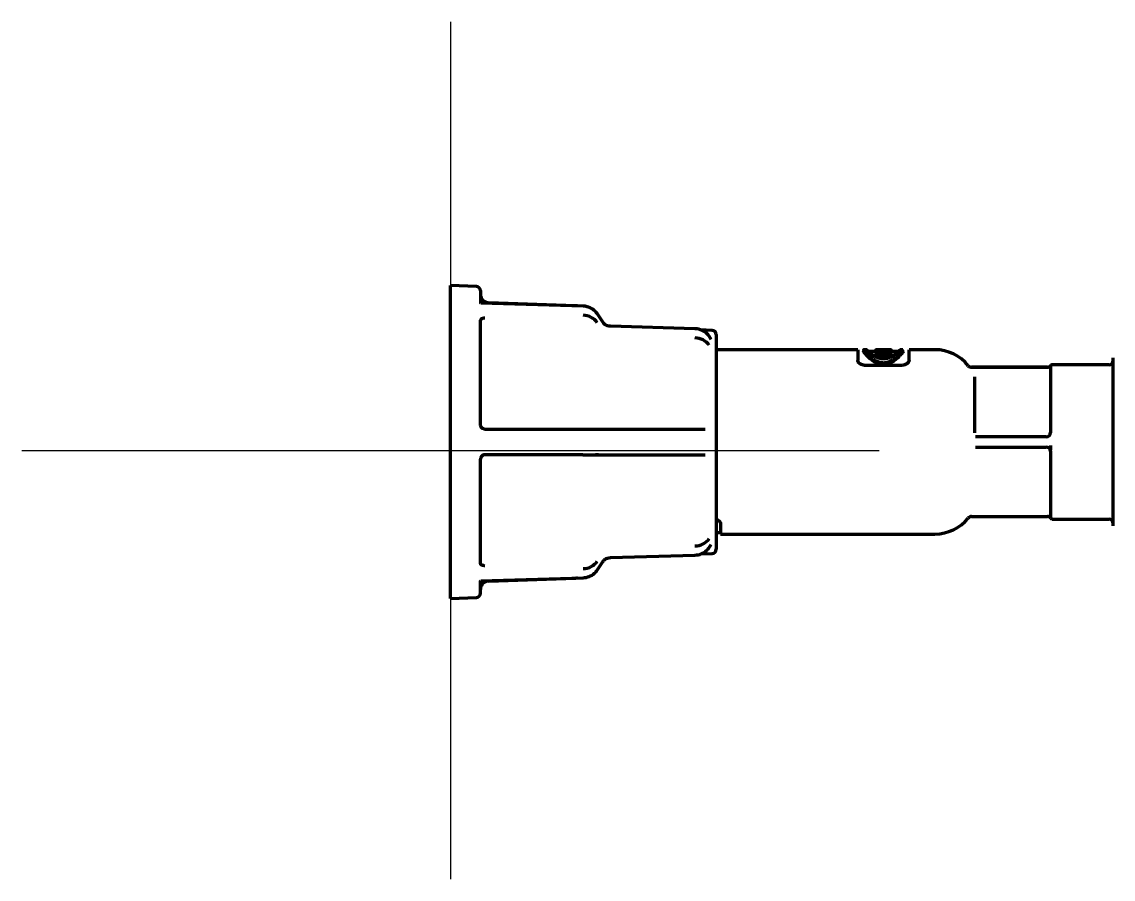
# Model space of a CAD drawing. Header units: inches. Extents: x -3077 to 7201, y 316 to 5463.
# Drawn here: x 4373.3 to 4500.6, y 1954.8 to 2054.8 of the extents above; entities that cross this region are included whole.
import ezdxf

# ---------------------------------------------------------------- set-up
doc = ezdxf.new("R2010")
doc.units = ezdxf.units.IN

# ---------------------------------------------------------------- blocks, each defined once
blk = doc.blocks.new('A$C773D0E90')
at = {"color": 4}
for p, q in [((0, 50), (0, -50)), ((-50, 0), (50, 0))]:
    blk.add_line(p, q, dxfattribs=at)

msp = doc.modelspace()

# ---------------------------------------------------------------- linework, layer by layer
at = {"linetype": 'Continuous', "lineweight": 70}
for p, q in [((4423.33, 1987.51), (4423.33, 2024.01)), ((4426.35, 2023.9), (4423.33, 2024.01)), ((4426.83, 2023.4), (4426.83, 2021.94)), ((4426.87, 2021.96), (4426.83, 2021.99)), ((4438.79, 2021.6), (4426.87, 2021.96)), ((4437.92, 2021.63), (4427.79, 2021.99)), ((4441.13, 2019.68), (4440.43, 2020.72)), ((4440.45, 2020.66), (4440.43, 2020.72)), ((4426.83, 2007.76), (4426.83, 2019.94)), ((4451.85, 2018.96), (4441.98, 2019.25)), ((4453.85, 2018.77), (4452.48, 2018.82)), ((4453.74, 2017.72), (4453.5, 2018.08)), ((4453.52, 2018.02), (4453.5, 2018.08)), ((4453.75, 2017.72), (4453.74, 2017.72)), ((4454.33, 2018.27), (4454.33, 1993.24)), ((4470.83, 2016.51), (4454.33, 2016.51)), ((4470.83, 2016.51), (4470.83, 2015.27)), ((4471.9, 2016.51), (4471.49, 2016.51)), ((4472.96, 2016.56), (4472.96, 2016.49)), ((4472.96, 2016.49), (4472.96, 2016.33)), ((4474.48, 2016.5), (4473.2, 2016.5)), ((4473.2, 2016.47), (4473.86, 2016.47)), ((4474.47, 2016.51), (4473.22, 2016.51)), ((4473.72, 2016.5), (4473.98, 2016.5)), ((4474.73, 2016.49), (4474.73, 2016.56)), ((4474.73, 2016.33), (4474.73, 2016.49)), ((4476.11, 2016.51), (4475.76, 2016.51)), ((4479.83, 2016.51), (4476.83, 2016.51)), ((4476.83, 2015.27), (4476.83, 2016.51)), ((4472.96, 2016.31), (4471.9, 2016.31)), ((4472.96, 2016.33), (4472.96, 2016.2)), ((4472.96, 2016.19), (4472.96, 2015.98)), ((4472.96, 2015.78), (4472.96, 2015.67)), ((4474.11, 2016.24), (4473.2, 2016.24)), ((4473.2, 2016.13), (4474.09, 2016.13)), ((4474.09, 2015.92), (4473.2, 2015.92)), ((4474.09, 2015.87), (4473.2, 2015.87)), ((4473.2, 2015.69), (4474.11, 2015.69)), ((4473.21, 2016.28), (4474.5, 2016.28)), ((4474.08, 2015.47), (4473.62, 2015.47)), ((4474.5, 2016.37), (4473.84, 2016.37)), ((4474.22, 2015.9), (4474.09, 2015.92)), ((4474.73, 2015.8), (4474.63, 2015.64)), ((4474.73, 2016.13), (4474.73, 2016.33)), ((4475.76, 2016.31), (4474.73, 2016.31)), ((4474.73, 2015.8), (4474.73, 2016.01)), ((4500.63, 2005.76), (4500.63, 2015.56)), ((4475.83, 2014.68), (4471.83, 2014.68)), ((4492.95, 2014.46), (4484.11, 2014.46)), ((4492.95, 2014.45), (4484.11, 2014.45)), ((4493.33, 2014.49), (4493.33, 2006.81)), ((4500.13, 2014.76), (4493.53, 2014.76)), ((4484.45, 2013.35), (4484.45, 2006.83)), ((4427.33, 2007.26), (4438.77, 2007.26)), ((4438.77, 2007.26), (4440.02, 2007.26)), ((4440.02, 2007.26), (4440.71, 2007.26)), ((4440.5, 2007.26), (4440.58, 2007.26)), ((4440.71, 2007.26), (4441.96, 2007.26)), ((4441.96, 2007.26), (4451.84, 2007.26)), ((4451.84, 2007.26), (4453.05, 2007.26)), ((4492.83, 2006.36), (4484.56, 2006.36)), ((4484.56, 2005.16), (4492.83, 2005.16)), ((4500.63, 1995.96), (4500.63, 2005.76)), ((4426.83, 1991.57), (4426.83, 2003.76)), ((4438.77, 2004.26), (4427.33, 2004.26)), ((4438.77, 2004.26), (4440.02, 2004.26)), ((4440.02, 2004.26), (4440.71, 2004.26)), ((4440.59, 2004.26), (4440.5, 2004.26)), ((4440.71, 2004.26), (4441.96, 2004.26)), ((4441.96, 2004.26), (4451.84, 2004.26)), ((4451.84, 2004.26), (4453.05, 2004.26)), ((4493.33, 2004.7), (4493.33, 1997.02)), ((4454.83, 1996.24), (4454.83, 1995.01)), ((4484.11, 1997.07), (4492.95, 1997.07)), ((4484.11, 1997.06), (4492.95, 1997.06)), ((4493.53, 1996.76), (4500.13, 1996.76)), ((4454.33, 1995.21), (4454.83, 1995.21)), ((4454.83, 1995.01), (4479.83, 1995.01)), ((4453.5, 1993.43), (4453.74, 1993.79)), ((4453.74, 1993.79), (4453.75, 1993.8)), ((4441.98, 1992.26), (4451.85, 1992.56)), ((4452.54, 1992.69), (4453.85, 1992.74)), ((4453.5, 1993.43), (4453.52, 1993.49)), ((4440.43, 1990.79), (4441.13, 1991.83)), ((4426.87, 1989.56), (4438.79, 1989.92)), ((4427.79, 1989.52), (4437.92, 1989.88)), ((4440.43, 1990.79), (4440.45, 1990.85)), ((4426.82, 1989.53), (4426.87, 1989.56)), ((4426.83, 1988.11), (4426.83, 1989.57)), ((4423.33, 1987.51), (4426.35, 1987.61))]:
    msp.add_line(p, q, dxfattribs=at)
for centre, radius, start, end in [((4426.33, 2023.4), 0.5, 0, 88), ((4427.83, 2022.99), 1, 180, 268), ((4437.83, 2019.14), 2.5, 82.6246, 88), ((4453.83, 2018.27), 0.5, 0, 88), ((4479.83, 2011.51), 5, 38.8492, 90), ((4500.13, 2015.26), 0.5, 270, 0), ((4484.11, 2014.96), 0.5, 218.8492, 270), ((4492.95, 2014.96), 0.5, 270, 325.1501), ((4493.53, 2014.56), 0.2, 90, 145.1501), ((4492.83, 2006.86), 0.5, 270, 0), ((4492.83, 2004.66), 0.5, 0, 90), ((4479.83, 2000.01), 5, 270, 321.1508), ((4484.11, 1996.56), 0.5, 90, 141.1508), ((4492.95, 1996.56), 0.5, 34.8499, 90), ((4493.53, 1996.96), 0.2, 214.8499, 270), ((4500.13, 1996.26), 0.5, 0, 90), ((4453.83, 1993.24), 0.5, 272, 0), ((4437.83, 1992.38), 2.5, 272, 277.3754), ((4427.83, 1988.53), 1, 92, 180), ((4426.33, 1988.11), 0.5, 272, 0)]:
    msp.add_arc(centre, radius, start, end, dxfattribs=at)
for centre, major_axis, ratio, start_param, end_param in [((4438.72, 2018.8), (-2, 0), 0.866025, 3.665191, 4.677482), ((4451.78, 2016.16), (-2, 0), 0.866025, 3.665191, 4.677482), ((4474.94, 2005.76), (11.68, 0), 0.92076, 1.660733, 1.734392), ((4475.56, 2005.76), (11.68, 0), 0.92076, 1.648723, 1.721343), ((4451.78, 1995.35), (-2, 0), 0.866025, 1.605703, 2.617994), ((4438.72, 1992.71), (-2, 0), 0.866025, 1.605703, 2.617994)]:
    msp.add_ellipse(centre, major_axis=major_axis, ratio=ratio, start_param=start_param, end_param=end_param, dxfattribs=at)
for points, knots in [([(4440.43, 2020.72), (4440.29, 2020.93), (4439.96, 2021.26), (4439.35, 2021.53), (4438.95, 2021.59), (4438.79, 2021.6)], [0, 0, 0, 0, 0.38076, 0.753812, 1, 1, 1, 1]), ([(4427.33, 2020.19), (4427.3, 2020.19), (4427.26, 2020.19), (4427.2, 2020.18), (4427.17, 2020.18), (4427.11, 2020.16), (4427.08, 2020.16), (4427.02, 2020.14), (4427, 2020.13), (4426.95, 2020.1), (4426.93, 2020.09), (4426.9, 2020.06), (4426.88, 2020.05), (4426.85, 2020.02), (4426.85, 2020), (4426.83, 2019.97), (4426.83, 2019.95), (4426.83, 2019.94)], [0, 0, 0, 0, 0.125, 0.125, 0.25, 0.25, 0.375, 0.375, 0.5, 0.5, 0.625, 0.625, 0.75, 0.75, 0.875, 0.875, 1, 1, 1, 1]), ([(4441.98, 2019.25), (4441.86, 2019.26), (4441.63, 2019.3), (4441.32, 2019.46), (4441.18, 2019.6), (4441.13, 2019.68)], [0, 0, 0, 0, 0.323679, 0.659927, 1, 1, 1, 1]), ([(4453.5, 2018.08), (4453.36, 2018.29), (4453.03, 2018.62), (4452.42, 2018.9), (4452.02, 2018.95), (4451.85, 2018.96)], [0, 0, 0, 0, 0.38076, 0.753812, 1, 1, 1, 1]), ([(4471.49, 2016.51), (4471.49, 2016.51), (4471.49, 2016.51), (4471.49, 2016.51), (4471.5, 2016.49), (4471.53, 2016.45), (4471.56, 2016.42), (4471.63, 2016.34), (4471.68, 2016.29), (4471.75, 2016.21), (4471.76, 2016.19), (4471.79, 2016.16), (4471.81, 2016.14), (4471.86, 2016.09), (4471.89, 2016.05), (4471.97, 2015.97), (4472.01, 2015.93), (4472.11, 2015.84), (4472.15, 2015.8), (4472.26, 2015.7), (4472.32, 2015.65), (4472.39, 2015.59), (4472.41, 2015.58), (4472.44, 2015.55), (4472.46, 2015.54), (4472.51, 2015.5), (4472.54, 2015.48), (4472.61, 2015.43), (4472.65, 2015.4), (4472.73, 2015.35), (4472.77, 2015.32), (4472.86, 2015.27), (4472.9, 2015.25), (4472.97, 2015.21), (4473, 2015.2), (4473.05, 2015.18), (4473.07, 2015.17), (4473.15, 2015.13), (4473.21, 2015.11), (4473.29, 2015.08), (4473.32, 2015.07), (4473.37, 2015.06), (4473.38, 2015.06), (4473.42, 2015.05), (4473.43, 2015.04), (4473.51, 2015.03), (4473.58, 2015.01), (4473.72, 2015), (4473.78, 2015), (4473.89, 2015), (4473.92, 2015), (4473.98, 2015), (4473.99, 2015.01), (4474.03, 2015.01), (4474.05, 2015.01), (4474.13, 2015.02), (4474.19, 2015.04), (4474.27, 2015.06), (4474.29, 2015.06), (4474.32, 2015.07), (4474.33, 2015.07), (4474.38, 2015.09), (4474.41, 2015.1), (4474.49, 2015.13), (4474.55, 2015.15), (4474.61, 2015.18), (4474.62, 2015.18), (4474.65, 2015.19), (4474.66, 2015.2), (4474.7, 2015.22), (4474.72, 2015.23), (4474.79, 2015.27), (4474.83, 2015.29), (4474.92, 2015.34), (4474.96, 2015.37), (4475.03, 2015.42), (4475.07, 2015.44), (4475.17, 2015.52), (4475.24, 2015.57), (4475.31, 2015.63), (4475.33, 2015.64), (4475.36, 2015.67), (4475.37, 2015.68), (4475.42, 2015.72), (4475.44, 2015.74), (4475.52, 2015.81), (4475.57, 2015.86), (4475.66, 2015.94), (4475.7, 2015.98), (4475.77, 2016.06), (4475.81, 2016.1), (4475.87, 2016.17), (4475.9, 2016.2), (4475.96, 2016.26), (4475.98, 2016.29), (4476.02, 2016.32), (4476.03, 2016.34), (4476.05, 2016.36), (4476.06, 2016.37), (4476.06, 2016.38), (4476.1, 2016.42), (4476.13, 2016.45), (4476.16, 2016.5), (4476.17, 2016.51), (4476.17, 2016.51)], [0, 0, 0, 0, 0.000593, 0.000593, 0.063062, 0.063062, 0.125531, 0.125531, 0.188, 0.188, 0.203617, 0.203617, 0.219234, 0.219234, 0.250469, 0.250469, 0.281703, 0.281703, 0.312937, 0.312937, 0.344172, 0.344172, 0.35198, 0.35198, 0.359789, 0.359789, 0.375406, 0.375406, 0.391023, 0.391023, 0.40664, 0.40664, 0.422258, 0.422258, 0.430066, 0.430066, 0.437875, 0.437875, 0.453492, 0.453492, 0.461301, 0.461301, 0.465205, 0.465205, 0.469109, 0.469109, 0.484726, 0.484726, 0.500344, 0.500344, 0.508152, 0.508152, 0.512056, 0.512056, 0.515961, 0.515961, 0.531578, 0.531578, 0.535482, 0.535482, 0.539387, 0.539387, 0.547195, 0.547195, 0.562812, 0.562812, 0.566717, 0.566717, 0.570621, 0.570621, 0.57843, 0.57843, 0.594047, 0.594047, 0.609664, 0.609664, 0.625281, 0.625281, 0.656515, 0.656515, 0.664324, 0.664324, 0.672133, 0.672133, 0.68775, 0.68775, 0.718984, 0.718984, 0.750219, 0.750219, 0.781453, 0.781453, 0.812687, 0.812687, 0.843922, 0.843922, 0.859539, 0.867348, 0.867348, 0.875156, 0.875156, 0.937625, 0.937625, 1, 1, 1, 1]), ([(4475.81, 2016.51), (4475.81, 2016.51), (4475.81, 2016.5), (4475.79, 2016.48), (4475.77, 2016.46), (4475.75, 2016.45), (4475.74, 2016.43), (4475.73, 2016.43), (4475.7, 2016.39), (4475.66, 2016.35), (4475.57, 2016.27), (4475.51, 2016.22), (4475.42, 2016.14), (4475.38, 2016.11), (4475.32, 2016.06), (4475.3, 2016.05), (4475.26, 2016.02), (4475.24, 2016), (4475.18, 2015.95), (4475.13, 2015.92), (4475.03, 2015.85), (4474.97, 2015.81), (4474.88, 2015.76), (4474.85, 2015.74), (4474.8, 2015.71), (4474.78, 2015.71), (4474.75, 2015.69), (4474.73, 2015.68), (4474.68, 2015.65), (4474.64, 2015.63), (4474.56, 2015.6), (4474.52, 2015.58), (4474.45, 2015.56), (4474.42, 2015.55), (4474.38, 2015.54), (4474.36, 2015.53), (4474.35, 2015.53), (4474.29, 2015.51), (4474.24, 2015.5), (4474.16, 2015.48), (4474.12, 2015.48), (4474.08, 2015.47), (4474.05, 2015.47), (4474.03, 2015.46), (4473.96, 2015.46), (4473.91, 2015.45), (4473.82, 2015.45), (4473.79, 2015.45), (4473.73, 2015.46), (4473.7, 2015.46), (4473.62, 2015.46), (4473.56, 2015.47), (4473.5, 2015.48), (4473.48, 2015.49), (4473.46, 2015.49), (4473.44, 2015.49), (4473.4, 2015.5), (4473.38, 2015.51), (4473.3, 2015.53), (4473.26, 2015.54), (4473.19, 2015.57), (4473.17, 2015.57), (4473.13, 2015.59), (4473.11, 2015.6), (4473.04, 2015.62), (4473.01, 2015.64), (4472.93, 2015.68), (4472.9, 2015.69), (4472.83, 2015.73), (4472.8, 2015.75), (4472.74, 2015.78), (4472.71, 2015.8), (4472.65, 2015.84), (4472.62, 2015.85), (4472.57, 2015.89), (4472.54, 2015.91), (4472.5, 2015.94), (4472.47, 2015.96), (4472.4, 2016.01), (4472.36, 2016.04), (4472.29, 2016.1), (4472.25, 2016.13), (4472.15, 2016.21), (4472.1, 2016.26), (4472.03, 2016.33), (4472.01, 2016.35), (4471.98, 2016.38), (4471.97, 2016.38), (4471.95, 2016.4), (4471.94, 2016.41), (4471.9, 2016.45), (4471.88, 2016.47), (4471.85, 2016.5), (4471.84, 2016.51), (4471.84, 2016.51), (4471.84, 2016.51), (4471.84, 2016.51)], [0, 0, 0, 0, 0.061549, 0.061549, 0.092792, 0.108414, 0.108414, 0.124035, 0.124035, 0.186522, 0.186522, 0.249008, 0.249008, 0.280251, 0.280251, 0.295873, 0.295873, 0.311494, 0.311494, 0.342738, 0.342738, 0.373981, 0.373981, 0.389602, 0.389602, 0.397413, 0.397413, 0.405224, 0.405224, 0.420845, 0.420845, 0.436467, 0.436467, 0.444278, 0.448183, 0.448183, 0.452089, 0.452089, 0.46771, 0.46771, 0.475521, 0.479426, 0.479426, 0.483332, 0.483332, 0.498953, 0.498953, 0.506764, 0.506764, 0.514575, 0.514575, 0.530197, 0.530197, 0.534102, 0.534102, 0.538007, 0.538007, 0.545818, 0.545818, 0.56144, 0.56144, 0.56925, 0.56925, 0.577061, 0.577061, 0.592683, 0.592683, 0.608304, 0.608304, 0.623926, 0.623926, 0.639548, 0.639548, 0.655169, 0.655169, 0.670791, 0.670791, 0.686412, 0.686412, 0.717656, 0.717656, 0.748899, 0.748899, 0.811385, 0.811385, 0.842628, 0.842628, 0.85825, 0.85825, 0.873871, 0.873871, 0.936358, 0.936358, 0.998844, 0.998844, 1, 1, 1, 1]), ([(4473.2, 2016.5), (4473.18, 2016.5), (4473.17, 2016.5), (4473.15, 2016.5), (4473.14, 2016.5), (4473.12, 2016.5), (4473.12, 2016.5), (4473.09, 2016.5), (4473.08, 2016.5), (4473.06, 2016.5), (4473.04, 2016.5), (4473.02, 2016.49), (4473.01, 2016.49), (4473, 2016.49), (4473, 2016.49), (4472.99, 2016.49), (4472.98, 2016.49), (4472.98, 2016.49), (4472.97, 2016.49), (4472.97, 2016.49), (4472.97, 2016.49), (4472.96, 2016.49), (4472.96, 2016.49), (4472.96, 2016.49), (4472.97, 2016.48), (4472.97, 2016.48), (4472.97, 2016.48), (4472.98, 2016.48), (4472.98, 2016.48), (4472.99, 2016.48), (4473, 2016.48), (4473, 2016.48), (4473.01, 2016.48), (4473.02, 2016.48), (4473.04, 2016.47), (4473.06, 2016.47), (4473.07, 2016.47), (4473.08, 2016.47), (4473.09, 2016.47), (4473.1, 2016.47), (4473.12, 2016.47), (4473.14, 2016.47), (4473.17, 2016.47), (4473.18, 2016.47), (4473.2, 2016.47)], [0, 0, 0, 0, 0.0625, 0.0625, 0.09375, 0.09375, 0.125, 0.125, 0.1875, 0.1875, 0.25, 0.25, 0.3125, 0.3125, 0.34375, 0.34375, 0.375, 0.40625, 0.40625, 0.4375, 0.4375, 0.5, 0.5, 0.53125, 0.53125, 0.5625, 0.5625, 0.625, 0.625, 0.65625, 0.65625, 0.6875, 0.6875, 0.75, 0.75, 0.8125, 0.8125, 0.84375, 0.84375, 0.875, 0.875, 0.9375, 0.9375, 1, 1, 1, 1]), ([(4473.22, 2016.51), (4473.23, 2016.51), (4473.27, 2016.51), (4473.31, 2016.51), (4473.34, 2016.51), (4473.35, 2016.51), (4473.37, 2016.5), (4473.39, 2016.5), (4473.45, 2016.5), (4473.5, 2016.5), (4473.56, 2016.5), (4473.58, 2016.5), (4473.6, 2016.5), (4473.62, 2016.5), (4473.66, 2016.5), (4473.69, 2016.5), (4473.72, 2016.5)], [0, 0, 0, 0, 0.115566, 0.262972, 0.262972, 0.336675, 0.336675, 0.410377, 0.410377, 0.705189, 0.705189, 0.778892, 0.778892, 0.852594, 0.852594, 1, 1, 1, 1]), ([(4473.86, 2016.47), (4473.87, 2016.47), (4473.87, 2016.47), (4473.88, 2016.47), (4473.89, 2016.47), (4473.89, 2016.47), (4473.9, 2016.47), (4473.9, 2016.47), (4473.91, 2016.47), (4473.91, 2016.47), (4473.91, 2016.47), (4473.91, 2016.47), (4473.91, 2016.47), (4473.91, 2016.46), (4473.91, 2016.46), (4473.91, 2016.46), (4473.91, 2016.46), (4473.9, 2016.46), (4473.9, 2016.46), (4473.9, 2016.46)], [0, 0, 0, 0, 0.125, 0.125, 0.25, 0.25, 0.375, 0.375, 0.5, 0.5, 0.625, 0.625, 0.75, 0.75, 0.8125, 0.8125, 0.875, 0.875, 1, 1, 1, 1]), ([(4473.98, 2016.5), (4474.03, 2016.5), (4474.09, 2016.5), (4474.16, 2016.5), (4474.17, 2016.5), (4474.2, 2016.5), (4474.21, 2016.5), (4474.25, 2016.5), (4474.27, 2016.5), (4474.32, 2016.5), (4474.34, 2016.51), (4474.38, 2016.51), (4474.39, 2016.51), (4474.41, 2016.51), (4474.42, 2016.51), (4474.45, 2016.51), (4474.46, 2016.51), (4474.47, 2016.51)], [0, 0, 0, 0, 0.295639, 0.295639, 0.369549, 0.369549, 0.443459, 0.443459, 0.591279, 0.591279, 0.739098, 0.739098, 0.813008, 0.813008, 0.886918, 0.886918, 1, 1, 1, 1]), ([(4474.65, 2016.47), (4474.67, 2016.47), (4474.68, 2016.48), (4474.7, 2016.48), (4474.7, 2016.48), (4474.71, 2016.48), (4474.71, 2016.48), (4474.72, 2016.48), (4474.72, 2016.48), (4474.73, 2016.48), (4474.73, 2016.48), (4474.73, 2016.49), (4474.73, 2016.49), (4474.73, 2016.49), (4474.73, 2016.49), (4474.73, 2016.49), (4474.73, 2016.49), (4474.72, 2016.49), (4474.72, 2016.49), (4474.7, 2016.49), (4474.69, 2016.49), (4474.68, 2016.49), (4474.67, 2016.49), (4474.66, 2016.5), (4474.65, 2016.5), (4474.64, 2016.5), (4474.63, 2016.5), (4474.62, 2016.5), (4474.6, 2016.5), (4474.58, 2016.5), (4474.57, 2016.5), (4474.53, 2016.5), (4474.51, 2016.5), (4474.48, 2016.5)], [0, 0, 0, 0, 0.125, 0.125, 0.15625, 0.15625, 0.1875, 0.1875, 0.25, 0.25, 0.3125, 0.3125, 0.375, 0.375, 0.40625, 0.40625, 0.4375, 0.4375, 0.5, 0.5625, 0.5625, 0.625, 0.625, 0.6875, 0.6875, 0.71875, 0.71875, 0.75, 0.8125, 0.8125, 0.875, 0.875, 1, 1, 1, 1]), ([(4471.83, 2014.68), (4471.76, 2014.68), (4471.69, 2014.68), (4471.6, 2014.69), (4471.59, 2014.7), (4471.55, 2014.7), (4471.53, 2014.71), (4471.48, 2014.72), (4471.45, 2014.72), (4471.39, 2014.74), (4471.36, 2014.75), (4471.32, 2014.77), (4471.3, 2014.77), (4471.27, 2014.79), (4471.26, 2014.79), (4471.19, 2014.82), (4471.14, 2014.85), (4471.09, 2014.89), (4471.08, 2014.9), (4471.06, 2014.91), (4471.05, 2014.92), (4471.02, 2014.94), (4471, 2014.96), (4470.95, 2015), (4470.92, 2015.04), (4470.89, 2015.09), (4470.88, 2015.11), (4470.86, 2015.14), (4470.85, 2015.16), (4470.83, 2015.21), (4470.83, 2015.24), (4470.83, 2015.27)], [0, 0, 0, 0, 0.125, 0.125, 0.15625, 0.15625, 0.1875, 0.1875, 0.25, 0.25, 0.3125, 0.3125, 0.34375, 0.34375, 0.375, 0.375, 0.5, 0.5, 0.53125, 0.53125, 0.5625, 0.5625, 0.625, 0.625, 0.75, 0.75, 0.8125, 0.8125, 0.875, 0.875, 1, 1, 1, 1]), ([(4476.17, 2016.31), (4476.17, 2016.31), (4476.17, 2016.31), (4476.16, 2016.3), (4476.14, 2016.26), (4476.12, 2016.25), (4476.1, 2016.23), (4476.1, 2016.22), (4476.08, 2016.2), (4476.07, 2016.19), (4476.03, 2016.13), (4475.98, 2016.08), (4475.9, 2015.99), (4475.87, 2015.95), (4475.8, 2015.88), (4475.77, 2015.84), (4475.69, 2015.76), (4475.65, 2015.72), (4475.58, 2015.66), (4475.56, 2015.63), (4475.51, 2015.59), (4475.48, 2015.56), (4475.4, 2015.49), (4475.35, 2015.44), (4475.23, 2015.34), (4475.16, 2015.29), (4475.05, 2015.21), (4475.02, 2015.18), (4474.96, 2015.14), (4474.94, 2015.13), (4474.9, 2015.11), (4474.88, 2015.09), (4474.81, 2015.05), (4474.77, 2015.03), (4474.67, 2014.98), (4474.63, 2014.95), (4474.55, 2014.92), (4474.52, 2014.91), (4474.48, 2014.89), (4474.47, 2014.89), (4474.44, 2014.88), (4474.42, 2014.87), (4474.35, 2014.85), (4474.29, 2014.83), (4474.2, 2014.81), (4474.17, 2014.8), (4474.12, 2014.79), (4474.1, 2014.79), (4474.07, 2014.78), (4474.05, 2014.78), (4474, 2014.77), (4473.95, 2014.77), (4473.9, 2014.76), (4473.86, 2014.76), (4473.84, 2014.76), (4473.75, 2014.76), (4473.69, 2014.77), (4473.6, 2014.78), (4473.58, 2014.78), (4473.55, 2014.79), (4473.53, 2014.79), (4473.48, 2014.8), (4473.45, 2014.81), (4473.36, 2014.83), (4473.3, 2014.85), (4473.21, 2014.88), (4473.18, 2014.89), (4473.13, 2014.91), (4473.1, 2014.92), (4473.03, 2014.96), (4472.98, 2014.98), (4472.91, 2015.02), (4472.88, 2015.03), (4472.84, 2015.06), (4472.82, 2015.07), (4472.75, 2015.11), (4472.71, 2015.13), (4472.64, 2015.19), (4472.6, 2015.21), (4472.49, 2015.29), (4472.43, 2015.34), (4472.34, 2015.42), (4472.31, 2015.44), (4472.27, 2015.48), (4472.25, 2015.49), (4472.22, 2015.52), (4472.21, 2015.53), (4472.15, 2015.59), (4472.1, 2015.64), (4472.01, 2015.72), (4471.97, 2015.77), (4471.89, 2015.85), (4471.85, 2015.88), (4471.79, 2015.96), (4471.76, 2015.99), (4471.68, 2016.08), (4471.63, 2016.13), (4471.59, 2016.19), (4471.58, 2016.2), (4471.56, 2016.22), (4471.55, 2016.23), (4471.53, 2016.25), (4471.52, 2016.26), (4471.5, 2016.3), (4471.49, 2016.31), (4471.49, 2016.31), (4471.49, 2016.31), (4471.49, 2016.31)], [0, 0, 0, 0, 0.000156, 0.062635, 0.062635, 0.093874, 0.093874, 0.109494, 0.109494, 0.125113, 0.125113, 0.187592, 0.187592, 0.218831, 0.218831, 0.25007, 0.25007, 0.28131, 0.28131, 0.296929, 0.296929, 0.312549, 0.312549, 0.343788, 0.343788, 0.375027, 0.375027, 0.390647, 0.390647, 0.398457, 0.398457, 0.406267, 0.406267, 0.421886, 0.421886, 0.437506, 0.437506, 0.445316, 0.445316, 0.449221, 0.449221, 0.453125, 0.453125, 0.468745, 0.468745, 0.476555, 0.476555, 0.48046, 0.48046, 0.484365, 0.484365, 0.492175, 0.496079, 0.496079, 0.499984, 0.499984, 0.515604, 0.515604, 0.519509, 0.519509, 0.523414, 0.523414, 0.531224, 0.531224, 0.546843, 0.546843, 0.554653, 0.554653, 0.562463, 0.562463, 0.578083, 0.578083, 0.585892, 0.585892, 0.593702, 0.593702, 0.609322, 0.609322, 0.624941, 0.624941, 0.656181, 0.656181, 0.6718, 0.6718, 0.67961, 0.67961, 0.68742, 0.68742, 0.718659, 0.718659, 0.749898, 0.749898, 0.781138, 0.781138, 0.812377, 0.812377, 0.874856, 0.874856, 0.890475, 0.890475, 0.906095, 0.906095, 0.937334, 0.937334, 0.999813, 0.999813, 1, 1, 1, 1]), ([(4473.04, 2016.36), (4473.02, 2016.36), (4473.01, 2016.36), (4472.99, 2016.35), (4472.99, 2016.35), (4472.99, 2016.35), (4472.98, 2016.35), (4472.98, 2016.35), (4472.97, 2016.34), (4472.97, 2016.34), (4472.97, 2016.34), (4472.96, 2016.33), (4472.96, 2016.33), (4472.96, 2016.33), (4472.97, 2016.33), (4472.97, 2016.32), (4472.97, 2016.32), (4472.97, 2016.32), (4472.98, 2016.31), (4472.99, 2016.31), (4473, 2016.31), (4473.01, 2016.3), (4473.02, 2016.3), (4473.03, 2016.3), (4473.05, 2016.3), (4473.06, 2016.29), (4473.08, 2016.29), (4473.09, 2016.29), (4473.11, 2016.29), (4473.11, 2016.29), (4473.12, 2016.29), (4473.13, 2016.29), (4473.16, 2016.28), (4473.18, 2016.28), (4473.21, 2016.28)], [0, 0, 0, 0, 0.125, 0.125, 0.15625, 0.15625, 0.1875, 0.1875, 0.25, 0.25, 0.3125, 0.3125, 0.375, 0.375, 0.40625, 0.40625, 0.4375, 0.4375, 0.5, 0.5625, 0.5625, 0.625, 0.625, 0.6875, 0.6875, 0.75, 0.75, 0.8125, 0.8125, 0.84375, 0.84375, 0.875, 0.875, 1, 1, 1, 1]), ([(4473.2, 2016.24), (4473.18, 2016.24), (4473.17, 2016.24), (4473.14, 2016.24), (4473.14, 2016.24), (4473.12, 2016.24), (4473.11, 2016.24), (4473.09, 2016.24), (4473.08, 2016.24), (4473.06, 2016.23), (4473.05, 2016.23), (4473.04, 2016.23), (4473.04, 2016.23), (4473.02, 2016.23), (4473.01, 2016.22), (4472.99, 2016.22), (4472.99, 2016.21), (4472.98, 2016.21), (4472.98, 2016.21), (4472.97, 2016.2), (4472.97, 2016.2), (4472.97, 2016.2), (4472.96, 2016.19), (4472.96, 2016.19), (4472.97, 2016.18), (4472.97, 2016.17), (4472.98, 2016.17), (4472.98, 2016.16), (4472.99, 2016.16), (4472.99, 2016.16), (4473, 2016.16), (4473.01, 2016.15), (4473.02, 2016.15), (4473.04, 2016.14), (4473.05, 2016.14), (4473.07, 2016.14), (4473.08, 2016.14), (4473.09, 2016.13), (4473.1, 2016.13), (4473.12, 2016.13), (4473.14, 2016.13), (4473.17, 2016.13), (4473.18, 2016.13), (4473.2, 2016.13)], [0, 0, 0, 0, 0.0625, 0.0625, 0.09375, 0.09375, 0.125, 0.125, 0.1875, 0.1875, 0.21875, 0.21875, 0.25, 0.25, 0.3125, 0.3125, 0.375, 0.375, 0.40625, 0.40625, 0.4375, 0.4375, 0.5, 0.5, 0.5625, 0.5625, 0.625, 0.625, 0.65625, 0.65625, 0.6875, 0.6875, 0.75, 0.75, 0.8125, 0.8125, 0.84375, 0.84375, 0.875, 0.875, 0.9375, 0.9375, 1, 1, 1, 1]), ([(4473.2, 2015.92), (4473.18, 2015.92), (4473.17, 2015.92), (4473.14, 2015.92), (4473.14, 2015.92), (4473.12, 2015.92), (4473.11, 2015.92), (4473.09, 2015.93), (4473.08, 2015.93), (4473.06, 2015.93), (4473.05, 2015.93), (4473.04, 2015.94), (4473.04, 2015.94), (4473.02, 2015.94), (4473.01, 2015.95), (4472.99, 2015.95), (4472.99, 2015.96), (4472.98, 2015.96), (4472.98, 2015.96), (4472.97, 2015.97), (4472.97, 2015.97), (4472.97, 2015.97), (4472.96, 2015.98), (4472.96, 2015.98), (4472.96, 2015.98), (4472.96, 2015.98)], [0, 0, 0, 0, 0.124754, 0.124754, 0.187132, 0.187132, 0.249509, 0.249509, 0.374263, 0.374263, 0.43664, 0.43664, 0.499018, 0.499018, 0.623772, 0.623772, 0.748526, 0.748526, 0.810904, 0.810904, 0.873281, 0.873281, 0.998035, 0.998035, 1, 1, 1, 1]), ([(4473.2, 2015.87), (4473.18, 2015.87), (4473.17, 2015.87), (4473.14, 2015.87), (4473.14, 2015.87), (4473.12, 2015.87), (4473.11, 2015.86), (4473.09, 2015.86), (4473.08, 2015.86), (4473.06, 2015.85), (4473.05, 2015.85), (4473.04, 2015.85), (4473.03, 2015.84), (4473.02, 2015.84), (4473.01, 2015.84), (4473.01, 2015.83), (4472.99, 2015.83), (4472.99, 2015.82), (4472.97, 2015.81), (4472.97, 2015.81), (4472.97, 2015.79), (4472.96, 2015.79), (4472.96, 2015.78), (4472.96, 2015.78), (4472.97, 2015.77), (4472.97, 2015.77), (4472.97, 2015.76), (4472.98, 2015.75), (4472.98, 2015.75), (4472.99, 2015.74), (4472.99, 2015.74), (4473, 2015.74), (4473.01, 2015.73), (4473.02, 2015.72), (4473.04, 2015.72), (4473.04, 2015.71), (4473.05, 2015.71), (4473.06, 2015.71), (4473.08, 2015.7), (4473.09, 2015.7), (4473.1, 2015.7), (4473.12, 2015.69), (4473.14, 2015.69), (4473.17, 2015.69), (4473.18, 2015.69), (4473.2, 2015.69)], [0, 0, 0, 0, 0.0625, 0.0625, 0.09375, 0.09375, 0.125, 0.125, 0.1875, 0.1875, 0.21875, 0.21875, 0.25, 0.28125, 0.28125, 0.3125, 0.3125, 0.375, 0.375, 0.4375, 0.4375, 0.5, 0.5, 0.53125, 0.53125, 0.5625, 0.5625, 0.625, 0.625, 0.65625, 0.65625, 0.6875, 0.6875, 0.75, 0.75, 0.78125, 0.78125, 0.8125, 0.84375, 0.84375, 0.875, 0.875, 0.9375, 0.9375, 1, 1, 1, 1]), ([(4473.84, 2016.37), (4473.84, 2016.37), (4473.83, 2016.37), (4473.82, 2016.37), (4473.82, 2016.37), (4473.81, 2016.37), (4473.81, 2016.37), (4473.8, 2016.37), (4473.8, 2016.37), (4473.79, 2016.38), (4473.79, 2016.38), (4473.79, 2016.38), (4473.79, 2016.38), (4473.79, 2016.38), (4473.79, 2016.38), (4473.8, 2016.38), (4473.8, 2016.38), (4473.8, 2016.38), (4473.8, 2016.38), (4473.81, 2016.38)], [0, 0, 0, 0, 0.125, 0.125, 0.25, 0.25, 0.375, 0.375, 0.5, 0.5, 0.625, 0.625, 0.75, 0.75, 0.8125, 0.8125, 0.875, 0.875, 1, 1, 1, 1]), ([(4474.09, 2016.13), (4474.1, 2016.13), (4474.11, 2016.13), (4474.13, 2016.13), (4474.14, 2016.13), (4474.15, 2016.12), (4474.15, 2016.12), (4474.16, 2016.12), (4474.17, 2016.12), (4474.19, 2016.12), (4474.2, 2016.11), (4474.21, 2016.11), (4474.22, 2016.11), (4474.23, 2016.1), (4474.24, 2016.1), (4474.25, 2016.09), (4474.26, 2016.09), (4474.28, 2016.08), (4474.28, 2016.07), (4474.29, 2016.06), (4474.3, 2016.05), (4474.31, 2016.03), (4474.31, 2016.02), (4474.31, 2015.99), (4474.31, 2015.98), (4474.3, 2015.96), (4474.29, 2015.95), (4474.29, 2015.94), (4474.28, 2015.94), (4474.28, 2015.93), (4474.27, 2015.93), (4474.26, 2015.92), (4474.25, 2015.92), (4474.23, 2015.9), (4474.22, 2015.9), (4474.2, 2015.89), (4474.19, 2015.89), (4474.17, 2015.88), (4474.16, 2015.88), (4474.15, 2015.88), (4474.15, 2015.87), (4474.14, 2015.87), (4474.13, 2015.87), (4474.11, 2015.87), (4474.1, 2015.87), (4474.1, 2015.87), (4474.09, 2015.87)], [0, 0, 0, 0, 0.03125, 0.03125, 0.046875, 0.046875, 0.0625, 0.0625, 0.09375, 0.09375, 0.125, 0.125, 0.15625, 0.15625, 0.1875, 0.1875, 0.25, 0.25, 0.3125, 0.3125, 0.375, 0.375, 0.5, 0.5, 0.625, 0.625, 0.6875, 0.6875, 0.71875, 0.71875, 0.75, 0.75, 0.8125, 0.8125, 0.875, 0.875, 0.90625, 0.90625, 0.9375, 0.9375, 0.953125, 0.953125, 0.96875, 0.984375, 0.984375, 1, 1, 1, 1]), ([(4474.11, 2015.69), (4474.14, 2015.69), (4474.16, 2015.69), (4474.2, 2015.69), (4474.21, 2015.69), (4474.24, 2015.7), (4474.25, 2015.7), (4474.28, 2015.7), (4474.31, 2015.71), (4474.34, 2015.71), (4474.35, 2015.72), (4474.37, 2015.72), (4474.38, 2015.73), (4474.43, 2015.74), (4474.47, 2015.75), (4474.51, 2015.77), (4474.52, 2015.78), (4474.53, 2015.78), (4474.54, 2015.79), (4474.56, 2015.8), (4474.57, 2015.81), (4474.61, 2015.83), (4474.63, 2015.85), (4474.66, 2015.87), (4474.67, 2015.88), (4474.68, 2015.89), (4474.69, 2015.9), (4474.71, 2015.93), (4474.72, 2015.94), (4474.73, 2015.97), (4474.73, 2015.99), (4474.73, 2016.01), (4474.73, 2016.02), (4474.73, 2016.04), (4474.73, 2016.04), (4474.72, 2016.06), (4474.71, 2016.08), (4474.69, 2016.11), (4474.67, 2016.12), (4474.65, 2016.14), (4474.64, 2016.14), (4474.62, 2016.16), (4474.6, 2016.16), (4474.57, 2016.18), (4474.54, 2016.19), (4474.47, 2016.21), (4474.44, 2016.21), (4474.38, 2016.22), (4474.37, 2016.23), (4474.35, 2016.23), (4474.34, 2016.23), (4474.31, 2016.23), (4474.28, 2016.24), (4474.25, 2016.24), (4474.24, 2016.24), (4474.21, 2016.24), (4474.2, 2016.24), (4474.16, 2016.24), (4474.14, 2016.24), (4474.11, 2016.24)], [0, 0, 0, 0, 0.03125, 0.03125, 0.046875, 0.046875, 0.0625, 0.0625, 0.09375, 0.09375, 0.109375, 0.109375, 0.125, 0.125, 0.1875, 0.1875, 0.203125, 0.203125, 0.21875, 0.21875, 0.25, 0.25, 0.3125, 0.3125, 0.34375, 0.34375, 0.375, 0.375, 0.4375, 0.4375, 0.5, 0.5, 0.53125, 0.53125, 0.5625, 0.5625, 0.625, 0.625, 0.6875, 0.6875, 0.71875, 0.71875, 0.75, 0.75, 0.8125, 0.8125, 0.875, 0.875, 0.890625, 0.890625, 0.90625, 0.90625, 0.9375, 0.9375, 0.953125, 0.953125, 0.96875, 0.96875, 1, 1, 1, 1]), ([(4474.5, 2016.28), (4474.51, 2016.28), (4474.53, 2016.28), (4474.55, 2016.29), (4474.56, 2016.29), (4474.57, 2016.29), (4474.58, 2016.29), (4474.6, 2016.29), (4474.61, 2016.29), (4474.63, 2016.29), (4474.64, 2016.29), (4474.65, 2016.3), (4474.66, 2016.3), (4474.67, 2016.3), (4474.68, 2016.3), (4474.7, 2016.31), (4474.71, 2016.31), (4474.72, 2016.31), (4474.72, 2016.32), (4474.72, 2016.32), (4474.73, 2016.32), (4474.73, 2016.32), (4474.73, 2016.33), (4474.73, 2016.33), (4474.73, 2016.34), (4474.72, 2016.34), (4474.72, 2016.34), (4474.71, 2016.35), (4474.71, 2016.35), (4474.7, 2016.35), (4474.7, 2016.35), (4474.68, 2016.35), (4474.67, 2016.36), (4474.65, 2016.36), (4474.64, 2016.36), (4474.62, 2016.36), (4474.61, 2016.36), (4474.6, 2016.37), (4474.59, 2016.37), (4474.57, 2016.37), (4474.56, 2016.37), (4474.53, 2016.37), (4474.51, 2016.37), (4474.5, 2016.37)], [0, 0, 0, 0, 0.0625, 0.0625, 0.09375, 0.09375, 0.125, 0.125, 0.1875, 0.1875, 0.21875, 0.21875, 0.25, 0.25, 0.3125, 0.3125, 0.375, 0.375, 0.40625, 0.40625, 0.4375, 0.4375, 0.5, 0.5, 0.5625, 0.5625, 0.625, 0.625, 0.65625, 0.65625, 0.6875, 0.6875, 0.75, 0.75, 0.8125, 0.8125, 0.84375, 0.84375, 0.875, 0.875, 0.9375, 0.9375, 1, 1, 1, 1]), ([(4476.83, 2015.27), (4476.83, 2015.24), (4476.82, 2015.21), (4476.8, 2015.14), (4476.78, 2015.11), (4476.75, 2015.06), (4476.75, 2015.06), (4476.74, 2015.04), (4476.73, 2015.03), (4476.71, 2015.01), (4476.69, 2014.99), (4476.64, 2014.94), (4476.6, 2014.91), (4476.54, 2014.87), (4476.51, 2014.85), (4476.47, 2014.82), (4476.44, 2014.81), (4476.36, 2014.77), (4476.3, 2014.75), (4476.22, 2014.73), (4476.21, 2014.72), (4476.17, 2014.72), (4476.16, 2014.71), (4476.11, 2014.7), (4476.04, 2014.69), (4475.97, 2014.68), (4475.92, 2014.68), (4475.9, 2014.68), (4475.86, 2014.68), (4475.85, 2014.68), (4475.83, 2014.68)], [0, 0, 0, 0, 0.125, 0.125, 0.25, 0.25, 0.28125, 0.28125, 0.3125, 0.3125, 0.375, 0.375, 0.5, 0.5, 0.5625, 0.5625, 0.625, 0.625, 0.75, 0.75, 0.78125, 0.78125, 0.8125, 0.8125, 0.875, 0.9375, 0.9375, 0.96875, 0.96875, 1, 1, 1, 1]), ([(4493.33, 2014.49), (4493.33, 2014.5), (4493.33, 2014.51), (4493.33, 2014.52), (4493.33, 2014.53), (4493.33, 2014.55), (4493.34, 2014.56), (4493.34, 2014.58), (4493.34, 2014.59), (4493.35, 2014.6), (4493.35, 2014.61), (4493.35, 2014.62), (4493.35, 2014.63), (4493.36, 2014.64), (4493.36, 2014.64), (4493.36, 2014.65), (4493.36, 2014.66), (4493.36, 2014.66)], [0, 0, 0, 0, 0.0625, 0.0625, 0.125, 0.125, 0.25, 0.25, 0.375, 0.375, 0.5, 0.5, 0.625, 0.625, 0.75, 0.75, 1, 1, 1, 1]), ([(4427.33, 2007.26), (4427.3, 2007.26), (4427.26, 2007.26), (4427.2, 2007.27), (4427.17, 2007.28), (4427.11, 2007.31), (4427.08, 2007.32), (4427.02, 2007.36), (4427, 2007.38), (4426.95, 2007.43), (4426.93, 2007.45), (4426.9, 2007.51), (4426.88, 2007.53), (4426.85, 2007.59), (4426.85, 2007.63), (4426.83, 2007.69), (4426.83, 2007.72), (4426.83, 2007.76)], [0, 0, 0, 0, 0.125, 0.125, 0.25, 0.25, 0.375, 0.375, 0.5, 0.5, 0.625, 0.625, 0.75, 0.75, 0.875, 0.875, 1, 1, 1, 1]), ([(4440.25, 2007.26), (4440.26, 2007.26), (4440.28, 2007.26), (4440.33, 2007.26), (4440.37, 2007.26), (4440.42, 2007.26), (4440.43, 2007.26), (4440.47, 2007.26), (4440.48, 2007.26), (4440.5, 2007.26)], [0, 0, 0, 0, 0.162216, 0.162216, 0.581108, 0.581108, 0.790554, 0.790554, 1, 1, 1, 1]), ([(4493.33, 2004.7), (4493.33, 2004.71), (4493.33, 2004.72), (4493.33, 2004.75), (4493.33, 2004.76), (4493.33, 2004.8), (4493.34, 2004.82), (4493.34, 2004.87), (4493.34, 2004.9), (4493.35, 2004.95), (4493.35, 2004.98), (4493.36, 2005.06), (4493.36, 2005.12), (4493.36, 2005.23), (4493.36, 2005.28), (4493.36, 2005.34)], [0, 0, 0, 0, 0.0625, 0.0625, 0.125, 0.125, 0.25, 0.25, 0.375, 0.375, 0.5, 0.5, 0.75, 0.75, 1, 1, 1, 1]), ([(4427.33, 2004.26), (4427.3, 2004.26), (4427.26, 2004.25), (4427.2, 2004.24), (4427.17, 2004.23), (4427.11, 2004.21), (4427.08, 2004.19), (4427.02, 2004.15), (4427, 2004.13), (4426.95, 2004.09), (4426.93, 2004.06), (4426.9, 2004.01), (4426.88, 2003.98), (4426.85, 2003.92), (4426.85, 2003.89), (4426.83, 2003.82), (4426.83, 2003.79), (4426.83, 2003.76)], [0, 0, 0, 0, 0.125, 0.125, 0.25, 0.25, 0.375, 0.375, 0.5, 0.5, 0.625, 0.625, 0.75, 0.75, 0.875, 0.875, 1, 1, 1, 1]), ([(4440.5, 2004.26), (4440.44, 2004.26), (4440.37, 2004.26), (4440.28, 2004.26), (4440.27, 2004.26), (4440.25, 2004.26)], [0, 0, 0, 0, 0.849527, 0.849527, 1, 1, 1, 1]), ([(4454.33, 1996.75), (4454.35, 1996.74), (4454.36, 1996.74), (4454.38, 1996.73), (4454.4, 1996.72), (4454.47, 1996.69), (4454.51, 1996.66), (4454.57, 1996.62), (4454.58, 1996.62), (4454.6, 1996.6), (4454.61, 1996.59), (4454.64, 1996.57), (4454.66, 1996.55), (4454.71, 1996.51), (4454.74, 1996.47), (4454.77, 1996.42), (4454.78, 1996.41), (4454.8, 1996.37), (4454.81, 1996.36), (4454.82, 1996.31), (4454.83, 1996.27), (4454.83, 1996.24)], [0, 0, 0, 0, 0.039429, 0.039429, 0.085171, 0.085171, 0.268136, 0.268136, 0.313878, 0.313878, 0.359619, 0.359619, 0.451102, 0.451102, 0.634068, 0.634068, 0.725551, 0.725551, 0.817034, 0.817034, 1, 1, 1, 1]), ([(4493.36, 1996.85), (4493.36, 1996.85), (4493.36, 1996.85), (4493.36, 1996.86), (4493.36, 1996.86), (4493.36, 1996.87), (4493.36, 1996.88), (4493.35, 1996.9), (4493.35, 1996.91), (4493.34, 1996.93), (4493.34, 1996.93), (4493.34, 1996.95), (4493.33, 1996.96), (4493.33, 1996.98), (4493.33, 1996.99), (4493.33, 1997), (4493.33, 1997.01), (4493.33, 1997.02)], [0, 0, 0, 0, 0.125, 0.125, 0.25, 0.25, 0.5, 0.5, 0.625, 0.625, 0.75, 0.75, 0.875, 0.875, 0.9375, 0.9375, 1, 1, 1, 1]), ([(4441.13, 1991.83), (4441.19, 1991.92), (4441.34, 1992.07), (4441.65, 1992.22), (4441.86, 1992.25), (4441.98, 1992.26)], [0, 0, 0, 0, 0.374008, 0.700256, 1, 1, 1, 1]), ([(4451.85, 1992.56), (4452.11, 1992.57), (4452.59, 1992.66), (4453.16, 1993.01), (4453.42, 1993.3), (4453.5, 1993.43)], [0, 0, 0, 0, 0.373313, 0.765435, 1, 1, 1, 1]), ([(4427.33, 1991.32), (4427.3, 1991.32), (4427.26, 1991.32), (4427.2, 1991.33), (4427.17, 1991.33), (4427.11, 1991.35), (4427.08, 1991.35), (4427.02, 1991.37), (4427, 1991.38), (4426.95, 1991.41), (4426.93, 1991.42), (4426.9, 1991.45), (4426.88, 1991.46), (4426.85, 1991.49), (4426.85, 1991.51), (4426.83, 1991.54), (4426.83, 1991.56), (4426.83, 1991.57)], [0, 0, 0, 0, 0.125, 0.125, 0.25, 0.25, 0.375, 0.375, 0.5, 0.5, 0.625, 0.625, 0.75, 0.75, 0.875, 0.875, 1, 1, 1, 1]), ([(4438.79, 1989.92), (4439.04, 1989.93), (4439.53, 1990.02), (4440.1, 1990.37), (4440.35, 1990.66), (4440.43, 1990.79)], [0, 0, 0, 0, 0.373313, 0.765435, 1, 1, 1, 1])]:
    msp.add_open_spline(points, degree=3, knots=knots, dxfattribs=at)

# ---------------------------------------------------------------- block references
msp.add_blockref('A$C773D0E90', (4423.33, 2004.76))

doc.saveas('drawing.dxf')
